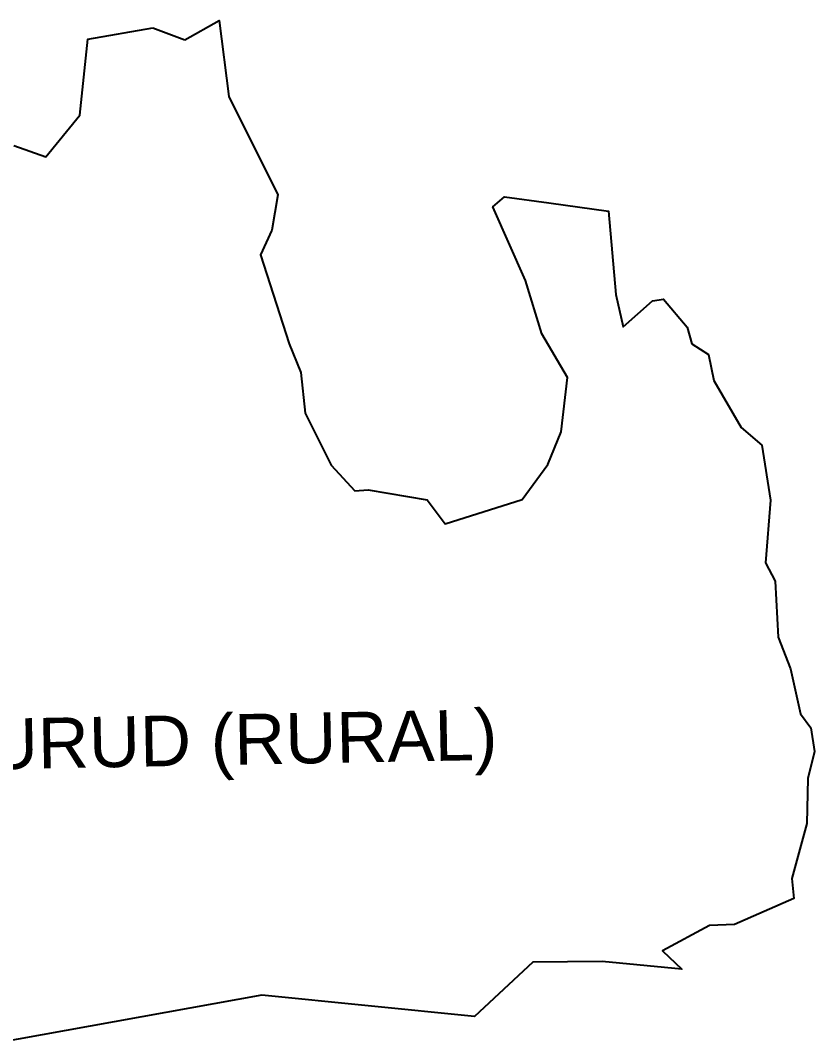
# Model space of a CAD drawing. Header units: metres. Extents: x 282315 to 285881, y 2027197 to 2030340.
# Drawn here: x 284175 to 285881, y 2028142 to 2030340 of the extents above; entities that cross this region are included whole.
import ezdxf

# ---------------------------------------------------------------- set-up
doc = ezdxf.new("R2010")
doc.units = ezdxf.units.M
doc.layers.add('village', color=3, linetype='Continuous')
doc.layers.add('VILLAGE NAME', color=250, linetype='Continuous')
doc.styles.get("Standard").update_dxf_attribs({"font": 'simplex.shx'})

msp = doc.modelspace()

# ---------------------------------------------------------------- linework, layer by layer
at = {"color": 6, "flags": 128}
msp.add_lwpolyline([(284459.5, 2030323.9), (284527.9, 2030297.8)], dxfattribs=at)
at = {"layer": 'village', "color": 6}
for points in [[(284527.9, 2030297.8, 0), (284601.6, 2030339.7, 0), (284622.5, 2030176.7, 0), (284727.6, 2029965.4, 0), (284715, 2029889.2, 0), (284690.7, 2029836.3, 0), (284752.6, 2029645.4, 0), (284777.1, 2029583.5, 0), (284786.9, 2029496.4, 0), (284842.7, 2029384.4, 0), (284893.6, 2029329.2, 0), (284921.7, 2029331.6, 0), (285049, 2029310, 0), (285087.8, 2029258.3, 0), (285252.9, 2029310.8, 0), (285308, 2029385.7, 0), (285336.7, 2029456.4, 0), (285350.4, 2029572.6, 0), (285295.3, 2029666.3, 0), (285260.3, 2029780.9, 0), (285189.9, 2029939.1, 0), (285215, 2029960.6, 0), (285310.4, 2029948.2, 0), (285438.3, 2029929.9, 0), (285454.2, 2029750.8, 0), (285470, 2029681.4, 0), (285533.1, 2029737.7, 0), (285556.2, 2029741.3, 0), (285607.1, 2029680.9, 0), (285617.1, 2029645.3, 0), (285652.9, 2029622, 0), (285664.5, 2029566.1, 0), (285723.3, 2029465.3, 0), (285767.7, 2029427.4, 0), (285786.2, 2029309.1, 0), (285775.8, 2029174.8, 0), (285796.8, 2029135.1, 0), (285803.1, 2029014.8, 0), (285829.1, 2028947.2, 0), (285851.2, 2028850.4, 0), (285872.9, 2028820.4, 0), (285881.1, 2028769.2, 0)], [(284161, 2030071.5, 0), (284229.2, 2030046.6, 0), (284302.6, 2030136.1, 0), (284319.7, 2030299.9, 0), (284459.5, 2030323.9, 0)], [(285881.1, 2028769.2, 0), (285866.6, 2028711.3, 0), (285864.2, 2028614.6, 0), (285832.5, 2028496.5, 0), (285836.9, 2028453.7, 0), (285709.4, 2028398.2, 0), (285655.2, 2028395.4, 0), (285554.5, 2028341.5, 0), (285596, 2028302, 0), (285424.5, 2028318.1, 0), (285276, 2028316.9, 0), (285150.6, 2028200.4, 0), (284693.9, 2028246, 0), (284117.5, 2028142.2, 0)]]:
    msp.add_polyline3d(points, dxfattribs=at)

# ---------------------------------------------------------------- texts
at = {"layer": 'VILLAGE NAME', "insert": (283975.1, 2028836.9), "char_height": 108.748, "attachment_point": 1, "rotation": 1.1028}
msp.add_mtext_dynamic_manual_height_columns('{\\fArial|b0|i0|c0|p34;MURUD (RURAL)}', width=1688.823, gutter_width=543.7, heights=[0], dxfattribs=at)

doc.saveas('drawing.dxf')
